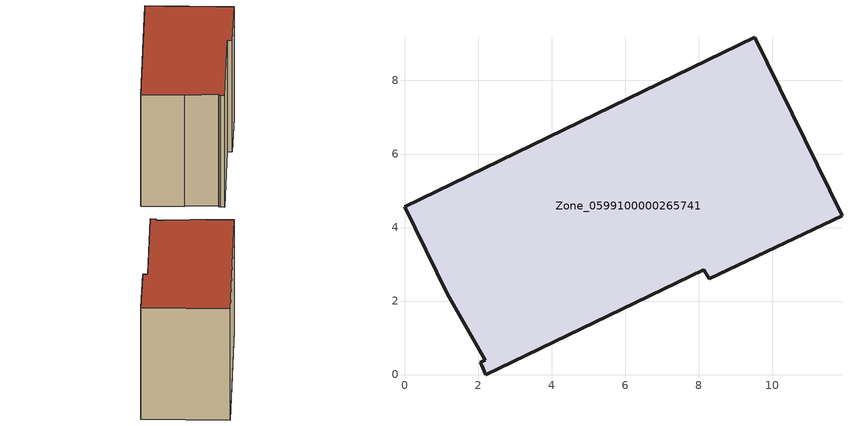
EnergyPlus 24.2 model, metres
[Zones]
Zone_0599100000265741
 floor ground (C_G): 9.53,9.17 11.9,4.32 8.29,2.61 8.14,2.85 2.21,0 2.1,0.26 2.06,0.34 2.2,0.39 1.16,2.19 0,4.57 z0
 wall outside (C_F): 2.1,0.26 2.21,0 8.14,2.85 8.29,2.61 11.9,4.32 9.53,9.17 0,4.57 1.16,2.19 2.2,0.39 2.06,0.34 2.1,0.26 z0:7.81
 roof outside (C_R): 2.21,0 8.14,2.85 8.29,2.61 11.9,4.32 9.53,9.17 0,4.57 1.16,2.19 2.2,0.39 2.06,0.34 2.1,0.26 z7.81
[BUILDING]
Pand.0599100000265741: North Axis=0; Terrain=City; Loads Convergence Tolerance Value=0.04; Temperature Convergence Tolerance Value=0.4; Solar Distribution=FullExterior; Maximum Number of Warmup Days=25; Minimum Number of Warmup Days=1
[Site:Location]
Rotterdam.The.Hague.AP_ZH_NLD Design_Conditions: Latitude=51.96; Longitude=4.45; Time Zone=1; Elevation=-4.5
[SITE:GROUNDTEMPERATURE:BUILDINGSURFACE]
18, 18, 18, 18, 18, 18, 18, 18, 18, 18, 18, 18
[MATERIAL] Thermal Absorptance=0.9; Solar Absorptance=0.7; Visible Absorptance=0.7
Name | Roughness | Thickness | Conductivity | Density | Specific Heat
G.TI.1975-1991 | MediumSmooth | 0.15 | 0.288461 | 540 | 1210
F.TI.1975-1991 | Rough | 0.3 | 0.230769 | 1920 | 840
R.TI.1975-1991 | MediumRough | 0.2 | 0.153846 | 1500 | 1000
[CONSTRUCTION]
C_G: G.TI.1975-1991
C_F: F.TI.1975-1991
C_R: R.TI.1975-1991
[ZONE]
Zone_0599100000265741: Type=1; Multiplier=1; Ceiling Height=Autocalculate; Volume=Autocalculate; Floor Area=autocalculate; Part of Total Floor Area=Yes
[ZONEINFILTRATION:DESIGNFLOWRATE]
Infil_Zone_0599100000265741: Zone or ZoneList or Space or SpaceList=Zone_0599100000265741; Schedule=AlwaysOn; Design Flow Rate Calculation Method=Flow/Area; Flow Rate per Floor Area=0.003; Constant Term Coefficient=1; Temperature Term Coefficient=0; Velocity Term Coefficient=0; Velocity Squared Term Coefficient=0
[HVACTEMPLATE:ZONE:IDEALLOADSAIRSYSTEM]
Zone_0599100000265741: Maximum Heating Supply Air Temperature=50; Minimum Cooling Supply Air Temperature=13; Maximum Heating Supply Air Humidity Ratio=0.0156; Minimum Cooling Supply Air Humidity Ratio=0.0077; Heating Limit=NoLimit; Cooling Limit=NoLimit; Dehumidification Control Type=ConstantSensibleHeatRatio; Cooling Sensible Heat Ratio=0.7; Dehumidification Setpoint=60; Humidification Control Type=None; Humidification Setpoint=30; Outdoor Air Method=None; Outdoor Air Flow Rate per Person=0.00944; Outdoor Air Flow Rate per Zone Floor Area=0; Outdoor Air Flow Rate per Zone=0; Demand Controlled Ventilation Type=None; Outdoor Air Economizer Type=NoEconomizer; Heat Recovery Type=None; Sensible Heat Recovery Effectiveness=0.7; Latent Heat Recovery Effectiveness=0.65
[ZONECONTROL:THERMOSTAT]
ThermostatControl_Zone_0599100000265741: Zone or ZoneList=Zone_0599100000265741; Control Type Schedule=DualSetpointControlType; Control 1=Thermostat_Zone_0599100000265741; Temperature Difference Between Cutout And Setpoint=0
[THERMOSTATSETPOINT:DUALSETPOINT]
Thermostat_Zone_0599100000265741: Heating Setpoint Temperature Schedule=HeatingSetpoint_Zone_0599100000265741; Cooling Setpoint Temperature Schedule=CoolingSetpoint_Zone_0599100000265741
[SCHEDULE:COMPACT]
HeatingSetpoint_Zone_0599100000265741: Through: 12/31, For: AllDays, Until: 24:00, 21
CoolingSetpoint_Zone_0599100000265741: Through: 12/31, For: AllDays, Until: 24:00, 24
DualSetpointControlType: Through: 12/31, For: AllDays, Until: 24:00, 4
AlwaysOn: Through: 12/31, For: AllDays, Until: 24:00, 1
